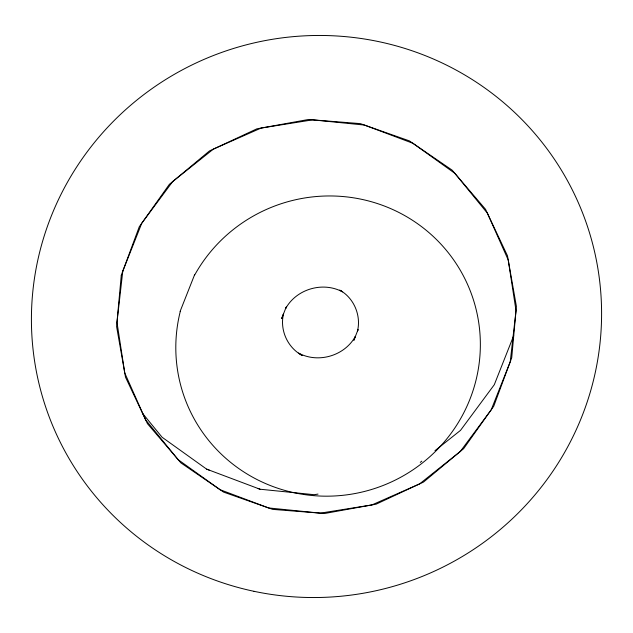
<?xml version="1.0" encoding="UTF-8"?>
<svg xmlns="http://www.w3.org/2000/svg" width="633" height="633" viewBox="0 0 633 633"><rect width="100%" height="100%" fill="white"/><g stroke="black" fill="none" stroke-linecap="round" stroke-linejoin="round"><path stroke-width="0.95" d="M286.251 306.973L285.649 308.516C296.442 288.988 322.846 281.274 342.477 291.845L341.037 290.895M358.104 329.54L357.487 331.13C361.308 315.369 353.918 297.921 339.676 290.049M180.12 311.373L194.584 274.785M286.061 307.393L281.677 318.565L283.529 313.794C279.572 329.951 287.524 347.588 302.147 355.453L298.539 353.087C318.17 363.651 344.574 355.936 355.366 336.408L353.871 340.277L357.898 330.015M513.687 335.672L494.294 384.714L460.507 430.369L434.974 450.688M420.28 462.391L421.823 461.156M318.011 494.088L314.166 494.697L259.997 489.214L258.137 488.518M142.354 413.12L162.095 437.245L206.635 469.132L209.238 470.105M206.635 469.132L259.997 489.214M194.758 274.88A152.521 149.863 -17.7 0 1 451.123 256.397A152.521 149.863 -17.7 0 1 357.36 493.075A152.521 149.863 -17.7 0 1 180.286 311.404M121.283 275.228L116.591 326.557L125.516 377.197L147.457 423.699L180.919 462.897L223.615 492.118L272.649 509.375L324.666 513.482L376.129 504.169L423.532 482.061L463.633 448.678L493.716 406.283L511.717 357.772L516.409 306.443L507.484 255.803L485.543 209.301L452.081 170.103L409.385 140.882L360.351 123.625L308.334 119.518L256.871 128.831L209.468 150.939L169.367 184.322L139.284 226.717L121.283 275.228M122.77 271.217L116.978 322.316L124.772 373.011L145.645 419.853L178.15 459.661L220.086 489.705L268.598 507.943L320.369 513.141L371.88 504.936L419.616 483.889L460.318 451.44L491.224 409.788L510.23 361.783L516.022 310.684L508.228 259.989L487.355 213.147L454.85 173.339L412.914 143.295L364.402 125.057L312.631 119.859L261.12 128.064L213.384 149.111L172.682 181.56L141.776 223.212L122.77 271.217M254.023 591.317A285.546 280.577 -17.7 0 0 588.635 230.016A285.546 280.577 -17.7 0 0 106.85 128.167A285.546 280.577 -17.7 0 0 254.023 591.317"/></g></svg>
